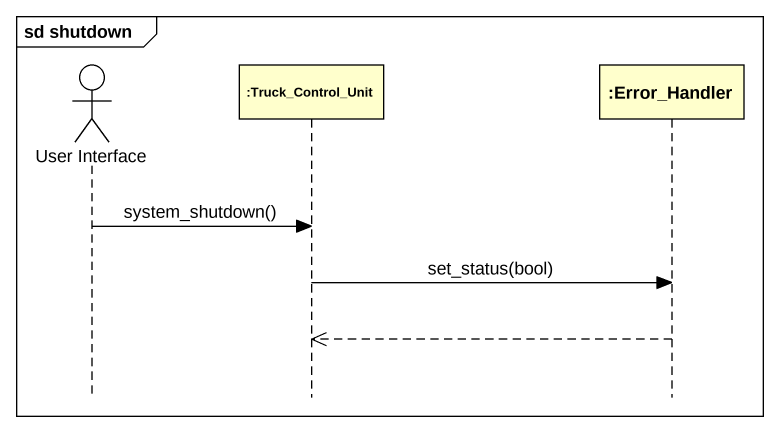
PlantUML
@startuml
mainframe sd shutdown
hide footbox
actor "User Interface" as User_Interface
participant ":Truck_Control_Unit" as Truck_Control_Unit
participant ":Error_Handler" as Error_Handler

User_Interface -> Truck_Control_Unit : system_shutdown()
Truck_Control_Unit -> Error_Handler : set_status(bool)
Error_Handler -->> Truck_Control_Unit
@enduml
